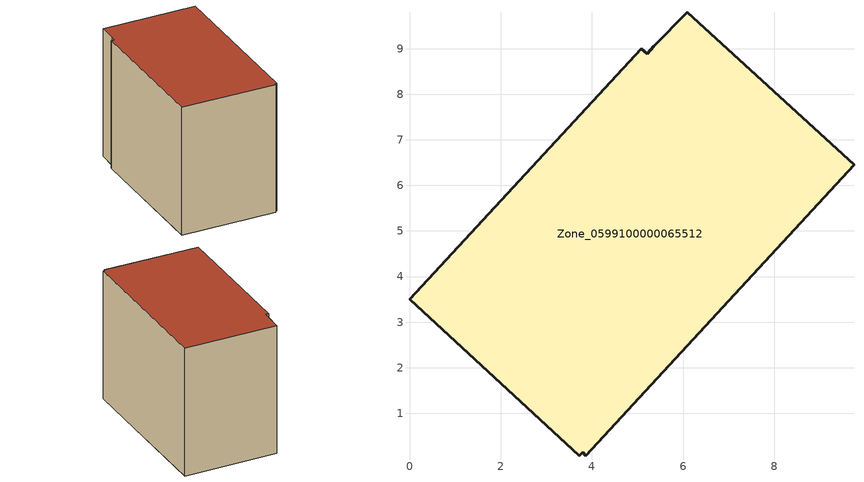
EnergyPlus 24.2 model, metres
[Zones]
Zone_0599100000065512
 floor ground (C_G): 5.36,9.05 6.09,9.79 9.75,6.45 3.87,0.07 3.79,0.15 3.72,0.07 0,3.5 5.08,9 5.21,8.89 z0
 wall outside (C_F): 5.08,9 0,3.5 3.72,0.07 3.79,0.15 3.87,0.07 9.75,6.45 6.09,9.79 5.36,9.05 5.21,8.89 5.08,9 z0:6.96
 roof outside (C_R): 6.09,9.79 5.36,9.05 5.21,8.89 5.08,9 0,3.5 3.72,0.07 3.79,0.15 3.87,0.07 9.75,6.45 z6.96
[BUILDING]
Pand.0599100000065512: North Axis=0; Terrain=City; Loads Convergence Tolerance Value=0.04; Temperature Convergence Tolerance Value=0.4; Solar Distribution=FullExterior; Maximum Number of Warmup Days=25; Minimum Number of Warmup Days=1
[Site:Location]
Rotterdam.The.Hague.AP_ZH_NLD Design_Conditions: Latitude=51.96; Longitude=4.45; Time Zone=1; Elevation=-4.5
[SITE:GROUNDTEMPERATURE:BUILDINGSURFACE]
18, 18, 18, 18, 18, 18, 18, 18, 18, 18, 18, 18
[MATERIAL] Thermal Absorptance=0.9; Solar Absorptance=0.7; Visible Absorptance=0.7
Name | Roughness | Thickness | Conductivity | Density | Specific Heat
G.TC.1946 | MediumSmooth | 0.15 | 1 | 540 | 1210
F.TC.1946 | Rough | 0.3 | 0.857143 | 1920 | 840
R.TC.1946 | MediumRough | 0.2 | 0.909091 | 1500 | 1000
[CONSTRUCTION]
C_G: G.TC.1946
C_F: F.TC.1946
C_R: R.TC.1946
[ZONE]
Zone_0599100000065512: Type=1; Multiplier=1; Ceiling Height=Autocalculate; Volume=Autocalculate; Floor Area=autocalculate; Part of Total Floor Area=Yes
[ZONEINFILTRATION:DESIGNFLOWRATE]
Infil_Zone_0599100000065512: Zone or ZoneList or Space or SpaceList=Zone_0599100000065512; Schedule=AlwaysOn; Design Flow Rate Calculation Method=Flow/Area; Flow Rate per Floor Area=0.003; Constant Term Coefficient=1; Temperature Term Coefficient=0; Velocity Term Coefficient=0; Velocity Squared Term Coefficient=0
[HVACTEMPLATE:ZONE:IDEALLOADSAIRSYSTEM]
Zone_0599100000065512: Maximum Heating Supply Air Temperature=50; Minimum Cooling Supply Air Temperature=13; Maximum Heating Supply Air Humidity Ratio=0.0156; Minimum Cooling Supply Air Humidity Ratio=0.0077; Heating Limit=NoLimit; Cooling Limit=NoLimit; Dehumidification Control Type=ConstantSensibleHeatRatio; Cooling Sensible Heat Ratio=0.7; Dehumidification Setpoint=60; Humidification Control Type=None; Humidification Setpoint=30; Outdoor Air Method=None; Outdoor Air Flow Rate per Person=0.00944; Outdoor Air Flow Rate per Zone Floor Area=0; Outdoor Air Flow Rate per Zone=0; Demand Controlled Ventilation Type=None; Outdoor Air Economizer Type=NoEconomizer; Heat Recovery Type=None; Sensible Heat Recovery Effectiveness=0.7; Latent Heat Recovery Effectiveness=0.65
[ZONECONTROL:THERMOSTAT]
ThermostatControl_Zone_0599100000065512: Zone or ZoneList=Zone_0599100000065512; Control Type Schedule=DualSetpointControlType; Control 1=Thermostat_Zone_0599100000065512; Temperature Difference Between Cutout And Setpoint=0
[THERMOSTATSETPOINT:DUALSETPOINT]
Thermostat_Zone_0599100000065512: Heating Setpoint Temperature Schedule=HeatingSetpoint_Zone_0599100000065512; Cooling Setpoint Temperature Schedule=CoolingSetpoint_Zone_0599100000065512
[SCHEDULE:COMPACT]
HeatingSetpoint_Zone_0599100000065512: Through: 12/31, For: AllDays, Until: 24:00, 21
CoolingSetpoint_Zone_0599100000065512: Through: 12/31, For: AllDays, Until: 24:00, 24
DualSetpointControlType: Through: 12/31, For: AllDays, Until: 24:00, 4
AlwaysOn: Through: 12/31, For: AllDays, Until: 24:00, 1
